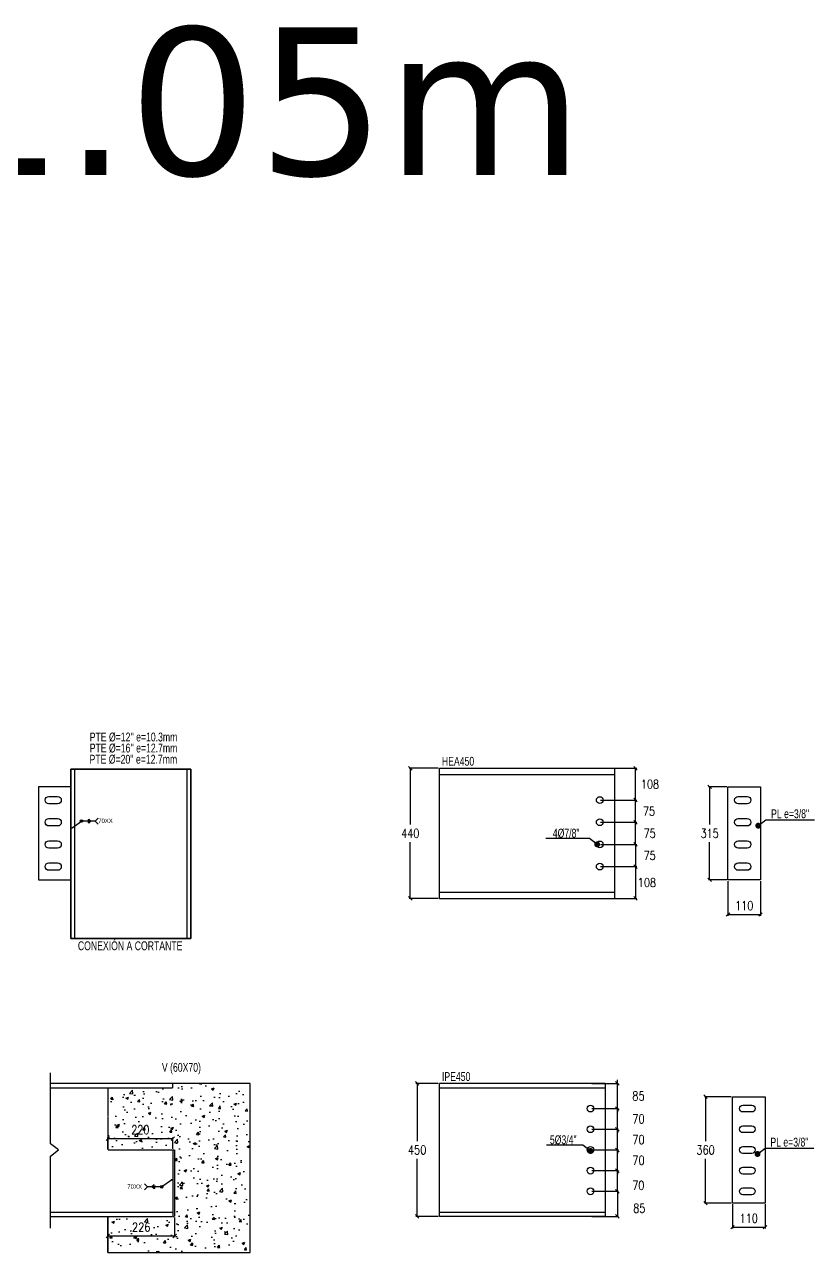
# Model space of a CAD drawing. Header units: millimetres. Extents: x -999 to 93225, y -17477 to 29086.
# Drawn here: x 10704 to 13376, y -8623 to -4469 of the extents above; entities that cross this region are included whole.
import ezdxf
from ezdxf.enums import TextEntityAlignment as Align

# ---------------------------------------------------------------- set-up
doc = ezdxf.new("R2010")
doc.units = ezdxf.units.MM
doc.header["$LTSCALE"] = 0.4
doc.linetypes.add('DXK_LINE_DOT1', pattern=[1.8814, 0.9407, -0.9407])
doc.layers.get('0').update_dxf_attribs({"color": 255})
for name, color, linetype in [('COTAS', 8, 'Continuous'), ('P-PLATINA', 6, 'Continuous'), ('perforaciones', 1, 'Continuous'), ('TEXTO GENRAL', 3, 'Continuous'), ('TITULO', 3, 'Continuous')]:
    doc.layers.add(name, color=color, linetype=linetype)
doc.layers.add('E_COLUMNAS-3', color=1, linetype='Continuous', lineweight=35)
doc.styles.add('CNI_COTAS', font='romans.shx', dxfattribs={"width": 0.8})
doc.styles.add('ROMANS', font='DINGRAFO.SHX')
doc.styles.add('TEXTO GENERAL', font='verdana.ttf', dxfattribs={"height": 0.9})
doc.styles.add('VERDANA', font='arial.ttf')
doc.dimstyles.new('1.1', dxfattribs={"dimscale": 0, "dimtxt": 15, "dimasz": 20, "dimexe": 2, "dimexo": 2, "dimgap": 7, "dimtad": 1, "dimdec": 0, "dimzin": 4, "dimdsep": 46, "dimtxsty": 'CNI_COTAS', "dimblk": 'DOTSMALL', "dimcen": 0, "dimclrd": 256, "dimclrt": 3, "dimadec": 0, "dimazin": 0, "dimtfac": 1, "dimtdec": 0, "dimtmove": 2, "dimatfit": 0, "dimldrblk": 'DOT', "dimfxl": 0.05, "dimtolj": 1, "dimtzin": 0, "dimarcsym": 1})
doc.dimstyles.new('1.4', dxfattribs={"dimscale": 0, "dimtxt": 30, "dimasz": 12, "dimexe": 4, "dimexo": 4, "dimgap": 15, "dimtad": 1, "dimdec": 0, "dimzin": 4, "dimdsep": 46, "dimtxsty": 'CNI_COTAS', "dimblk": 'OBLIQUE', "dimcen": -0.09, "dimclrd": 256, "dimclrt": 3, "dimadec": 0, "dimazin": 0, "dimtfac": 1, "dimtdec": 0, "dimtmove": 2, "dimatfit": 0, "dimldrblk": 'DOT', "dimfxl": 0.05, "dimtolj": 1, "dimtzin": 0, "dimarcsym": 0})

# ---------------------------------------------------------------- blocks, each defined once
blk = doc.blocks.new('_Oblique')
at = {"color": 0, "linetype": 'ByBlock', "lineweight": -2}
blk.add_line((-0.5, -0.5), (0.5, 0.5), dxfattribs=at)
blk = doc.blocks.new('*D641')
at = {"layer": 'COTAS', "color": 0, "lineweight": -2, "transparency": 16777216}
for p, q in [((10985.4, -8272.6), (10985.4, -8234.2)), ((11205.4, -8272.6), (11205.4, -8234.2))]:
    blk.add_line(p, q, dxfattribs=at)
at = {"layer": 'COTAS', "lineweight": -2, "transparency": 16777216}
blk.add_line((10985.4, -8238.2), (11205.4, -8238.2), dxfattribs=at)
at = {"layer": 'Defpoints', "color": 0, "transparency": 16777216}
for p in [(11205.4, -8238.2), (10985.4, -8276.6), (11205.4, -8276.6)]:
    blk.add_point(p, dxfattribs=at)
at = {"layer": 'COTAS', "lineweight": -2, "transparency": 16777216, "xscale": 12, "yscale": 12, "zscale": 12, "rotation": 180}
blk.add_blockref('_Oblique', (10985.4, -8238.2), dxfattribs=at)
at = {"layer": 'COTAS', "lineweight": -2, "transparency": 16777216, "xscale": 12, "yscale": 12, "zscale": 12}
blk.add_blockref('_Oblique', (11205.4, -8238.2), dxfattribs=at)
at = {"layer": 'COTAS', "color": 3, "transparency": 16777216, "insert": (11095.4, -8208.2), "char_height": 30, "attachment_point": 5, "style": 'CNI_COTAS'}
blk.add_mtext('\\A1;220', dxfattribs=at)
blk = doc.blocks.new('_Dot')
at = {"color": 0, "linetype": 'ByBlock', "lineweight": -2}
blk.add_line((-0.5, 0), (-1, 0), dxfattribs=at)
at = {"color": 0, "linetype": 'ByBlock', "const_width": 0.5}
blk.add_lwpolyline([(-0.25, 0, 1), (0.25, 0, 1)], format="xyb", close=True, dxfattribs=at)
blk = doc.blocks.new('*D642')
at = {"layer": 'COTAS', "color": 0, "lineweight": -2, "transparency": 16777216}
for p, q in [((10985.4, -8505.6), (10985.4, -8571.7)), ((11211.4, -8505.6), (11211.4, -8571.7))]:
    blk.add_line(p, q, dxfattribs=at)
at = {"layer": 'COTAS', "lineweight": -2, "transparency": 16777216}
blk.add_line((10985.4, -8567.7), (11211.4, -8567.7), dxfattribs=at)
at = {"layer": 'Defpoints', "color": 0, "transparency": 16777216}
for p in [(10985.4, -8501.6), (11211.4, -8501.6), (11211.4, -8567.7)]:
    blk.add_point(p, dxfattribs=at)
at = {"layer": 'COTAS', "lineweight": -2, "transparency": 16777216, "xscale": 12, "yscale": 12, "zscale": 12, "rotation": 180}
blk.add_blockref('_Oblique', (10985.4, -8567.7), dxfattribs=at)
at = {"layer": 'COTAS', "lineweight": -2, "transparency": 16777216, "xscale": 12, "yscale": 12, "zscale": 12}
blk.add_blockref('_Oblique', (11211.4, -8567.7), dxfattribs=at)
at = {"layer": 'COTAS', "color": 3, "transparency": 16777216, "insert": (11098.4, -8537.7), "char_height": 30, "attachment_point": 5, "style": 'CNI_COTAS'}
blk.add_mtext('\\A1;226', dxfattribs=at)
blk = doc.blocks.new('*D710')
at = {"layer": 'COTAS', "color": 0, "lineweight": -2, "transparency": 16777216}
for p, q in [((12103.7, -6985.4), (12004.8, -6985.4)), ((12103.7, -7425.4), (12004.8, -7425.4))]:
    blk.add_line(p, q, dxfattribs=at)
at = {"layer": 'COTAS', "lineweight": -2, "transparency": 16777216}
for p, q in [((12008.8, -6985.4), (12008.8, -7175.4)), ((12008.8, -7425.4), (12008.8, -7235.4))]:
    blk.add_line(p, q, dxfattribs=at)
at = {"layer": 'Defpoints', "color": 0, "transparency": 16777216}
for p in [(12008.8, -6985.4), (12107.7, -6985.4), (12107.7, -7425.4)]:
    blk.add_point(p, dxfattribs=at)
at = {"layer": 'COTAS', "lineweight": -2, "transparency": 16777216, "xscale": 12, "yscale": 12, "zscale": 12}
for p, rotation in [((12008.8, -6985.4), 90), ((12008.8, -7425.4), 270)]:
    blk.add_blockref('_Oblique', p, dxfattribs=dict(at, rotation=rotation))
at = {"layer": 'COTAS', "color": 3, "transparency": 16777216, "insert": (12008.8, -7205.4), "char_height": 30, "attachment_point": 5, "rotation": 0.01, "style": 'CNI_COTAS'}
blk.add_mtext('\\A1;440', dxfattribs=at)
blk = doc.blocks.new('_DotSmall')
at = {"color": 0, "linetype": 'ByBlock', "const_width": 0.5}
blk.add_lwpolyline([(-0.0625, 0, 1), (0.0625, 0, 1)], format="xyb", close=True, dxfattribs=at)
blk = doc.blocks.new('*D711')
at = {"layer": 'COTAS', "color": 0, "lineweight": -2, "transparency": 16777216}
for p, q in [((13083.9, -7366.9), (13083.9, -7484.1)), ((13193.9, -7366.9), (13193.9, -7484.1))]:
    blk.add_line(p, q, dxfattribs=at)
at = {"layer": 'COTAS', "lineweight": -2, "transparency": 16777216}
blk.add_line((13083.9, -7480.1), (13193.9, -7480.1), dxfattribs=at)
at = {"layer": 'Defpoints', "color": 0, "transparency": 16777216}
for p in [(13083.9, -7362.9), (13193.9, -7362.9), (13193.9, -7480.1)]:
    blk.add_point(p, dxfattribs=at)
at = {"layer": 'COTAS', "lineweight": -2, "transparency": 16777216, "xscale": 12, "yscale": 12, "zscale": 12, "rotation": 180}
blk.add_blockref('_Oblique', (13083.9, -7480.1), dxfattribs=at)
at = {"layer": 'COTAS', "lineweight": -2, "transparency": 16777216, "xscale": 12, "yscale": 12, "zscale": 12}
blk.add_blockref('_Oblique', (13193.9, -7480.1), dxfattribs=at)
at = {"layer": 'COTAS', "color": 3, "transparency": 16777216, "insert": (13138.9, -7450.1), "char_height": 30, "attachment_point": 5, "style": 'CNI_COTAS'}
blk.add_mtext('\\A1;110', dxfattribs=at)
blk = doc.blocks.new('*D712')
at = {"layer": 'COTAS', "color": 0, "lineweight": -2, "transparency": 16777216}
for p, q in [((13079.9, -7047.9), (13017.9, -7047.9)), ((13079.9, -7362.9), (13017.9, -7362.9))]:
    blk.add_line(p, q, dxfattribs=at)
at = {"layer": 'COTAS', "lineweight": -2, "transparency": 16777216}
for p, q in [((13021.9, -7047.9), (13021.9, -7175.4)), ((13021.9, -7362.9), (13021.9, -7235.4))]:
    blk.add_line(p, q, dxfattribs=at)
at = {"layer": 'Defpoints', "color": 0, "transparency": 16777216}
for p in [(13021.9, -7047.9), (13083.9, -7047.9), (13083.9, -7362.9)]:
    blk.add_point(p, dxfattribs=at)
at = {"layer": 'COTAS', "lineweight": -2, "transparency": 16777216, "xscale": 12, "yscale": 12, "zscale": 12}
for p, rotation in [((13021.9, -7047.9), 90), ((13021.9, -7362.9), 270)]:
    blk.add_blockref('_Oblique', p, dxfattribs=dict(at, rotation=rotation))
at = {"layer": 'COTAS', "color": 3, "transparency": 16777216, "insert": (13021.9, -7205.4), "char_height": 30, "attachment_point": 5, "rotation": 0.01, "style": 'CNI_COTAS'}
blk.add_mtext('\\A1;315', dxfattribs=at)
blk = doc.blocks.new('*D713')
at = {"layer": 'COTAS', "color": 0, "lineweight": -2, "transparency": 16777216}
for p, q in [((12103.7, -8051.6), (12028.1, -8051.6)), ((12103.7, -8501.6), (12028.1, -8501.6))]:
    blk.add_line(p, q, dxfattribs=at)
at = {"layer": 'COTAS', "lineweight": -2, "transparency": 16777216}
for p, q in [((12032.1, -8051.6), (12032.1, -8246.6)), ((12032.1, -8501.6), (12032.1, -8306.6))]:
    blk.add_line(p, q, dxfattribs=at)
at = {"layer": 'Defpoints', "color": 0, "transparency": 16777216}
for p in [(12032.1, -8051.6), (12107.7, -8051.6), (12107.7, -8501.6)]:
    blk.add_point(p, dxfattribs=at)
at = {"layer": 'COTAS', "lineweight": -2, "transparency": 16777216, "xscale": 12, "yscale": 12, "zscale": 12}
for p, rotation in [((12032.1, -8051.6), 90), ((12032.1, -8501.6), 270)]:
    blk.add_blockref('_Oblique', p, dxfattribs=dict(at, rotation=rotation))
at = {"layer": 'COTAS', "color": 3, "transparency": 16777216, "insert": (12032.1, -8276.6), "char_height": 30, "attachment_point": 5, "rotation": 0.01, "style": 'CNI_COTAS'}
blk.add_mtext('\\A1;450', dxfattribs=at)
blk = doc.blocks.new('*D714')
at = {"layer": 'COTAS', "color": 0, "lineweight": -2, "transparency": 16777216}
for p, q in [((13095.2, -8096.6), (13004, -8096.6)), ((13095.2, -8456.6), (13004, -8456.6))]:
    blk.add_line(p, q, dxfattribs=at)
at = {"layer": 'COTAS', "lineweight": -2, "transparency": 16777216}
for p, q in [((13008, -8096.6), (13008, -8246.6)), ((13008, -8456.6), (13008, -8306.6))]:
    blk.add_line(p, q, dxfattribs=at)
at = {"layer": 'Defpoints', "color": 0, "transparency": 16777216}
for p in [(13099.2, -8096.6), (13008, -8456.6), (13099.2, -8456.6)]:
    blk.add_point(p, dxfattribs=at)
at = {"layer": 'COTAS', "lineweight": -2, "transparency": 16777216, "xscale": 12, "yscale": 12, "zscale": 12}
for p, rotation in [((13008, -8096.6), 90), ((13008, -8456.6), 270)]:
    blk.add_blockref('_Oblique', p, dxfattribs=dict(at, rotation=rotation))
at = {"layer": 'COTAS', "color": 3, "transparency": 16777216, "insert": (13008, -8276.6), "char_height": 30, "attachment_point": 5, "rotation": 0.01, "style": 'CNI_COTAS'}
blk.add_mtext('\\A1;360', dxfattribs=at)
blk = doc.blocks.new('*D715')
at = {"layer": 'COTAS', "color": 0, "lineweight": -2, "transparency": 16777216}
for p, q in [((13099.2, -8460.6), (13099.2, -8541.9)), ((13209.2, -8460.6), (13209.2, -8541.9))]:
    blk.add_line(p, q, dxfattribs=at)
at = {"layer": 'COTAS', "lineweight": -2, "transparency": 16777216}
blk.add_line((13099.2, -8537.9), (13209.2, -8537.9), dxfattribs=at)
at = {"layer": 'Defpoints', "color": 0, "transparency": 16777216}
for p in [(13099.2, -8456.6), (13209.2, -8456.6), (13209.2, -8537.9)]:
    blk.add_point(p, dxfattribs=at)
at = {"layer": 'COTAS', "lineweight": -2, "transparency": 16777216, "xscale": 12, "yscale": 12, "zscale": 12, "rotation": 180}
blk.add_blockref('_Oblique', (13099.2, -8537.9), dxfattribs=at)
at = {"layer": 'COTAS', "lineweight": -2, "transparency": 16777216, "xscale": 12, "yscale": 12, "zscale": 12}
blk.add_blockref('_Oblique', (13209.2, -8537.9), dxfattribs=at)
at = {"layer": 'COTAS', "color": 3, "transparency": 16777216, "insert": (13154.2, -8507.9), "char_height": 30, "attachment_point": 5, "style": 'CNI_COTAS'}
blk.add_mtext('\\A1;110', dxfattribs=at)
blk = doc.blocks.new('SOLDADURA FILETE ALREDEDOR 1')
h = blk.add_hatch(color=256)
h.dxf.hatch_style = 1
h.paths.add_polyline_path([(4945.5, 3619.4), (4949.1, 3614.2), (4942.8, 3613.6)])
for p in [(4947.3, 3616.8), (5060.9, 3649.2)]:
    blk.add_line(p, (4993.7, 3649.2))
for points in [[(4942.8, 3613.6), (4945.5, 3619.4), (4949.1, 3614.2)], [(5030, 3649.2), (5030, 3659.2), (5040, 3649.2), (5030, 3639.2)]]:
    blk.add_lwpolyline(points, close=True)
blk.add_lwpolyline([(5075.7, 3634.4), (5060.9, 3649.2), (5075.7, 3664)])
blk.add_circle((4993.7, 3649.2), 5.81)
at = {"layer": 'TITULO', "style": 'ROMANS'}
for s, height, p in [('10', 7.5, (5017.8, 3650.9)), ('10', 7.5, (5017.8, 3640.2)), ('70XX', 21, (5076, 3640))]:
    blk.add_text(s, height=height, dxfattribs=at).set_placement(p)
blk = doc.blocks.new('*D770')
at = {"layer": 'COTAS', "color": 0, "lineweight": -2, "transparency": 16777216}
for p, q in [((12622.7, -8206.6), (12713.6, -8206.6)), ((12622.7, -8276.6), (12713.6, -8276.6))]:
    blk.add_line(p, q, dxfattribs=at)
at = {"layer": 'COTAS', "lineweight": -2, "transparency": 16777216}
for p, q in [((12709.6, -8206.6), (12709.6, -8194.6)), ((12709.6, -8276.6), (12709.6, -8206.6)), ((12709.6, -8276.6), (12709.6, -8288.6))]:
    blk.add_line(p, q, dxfattribs=at)
at = {"layer": 'Defpoints', "color": 0, "transparency": 16777216}
for p in [(12618.7, -8206.6), (12709.6, -8206.6), (12618.7, -8276.6)]:
    blk.add_point(p, dxfattribs=at)
at = {"layer": 'COTAS', "lineweight": -2, "transparency": 16777216, "xscale": 12, "yscale": 12, "zscale": 12}
for p, rotation in [((12709.6, -8206.6), 270), ((12709.6, -8276.6), 90)]:
    blk.add_blockref('_Oblique', p, dxfattribs=dict(at, rotation=rotation))
at = {"layer": 'COTAS', "color": 3, "transparency": 16777216, "insert": (12781.1, -8241.6), "char_height": 30, "attachment_point": 5, "rotation": 0.01, "style": 'CNI_COTAS'}
blk.add_mtext('\\A1;70', dxfattribs=at)
blk = doc.blocks.new('*D765')
at = {"layer": 'COTAS', "lineweight": -2, "transparency": 16777216}
for p, q in [((12709.6, -8276.6), (12709.6, -8264.6)), ((12709.6, -8346.6), (12709.6, -8276.6)), ((12709.6, -8346.6), (12709.6, -8358.6))]:
    blk.add_line(p, q, dxfattribs=at)
at = {"layer": 'COTAS', "color": 0, "lineweight": -2, "transparency": 16777216}
for p, q in [((12622.7, -8276.6), (12713.6, -8276.6)), ((12622.7, -8346.6), (12713.6, -8346.6))]:
    blk.add_line(p, q, dxfattribs=at)
at = {"layer": 'Defpoints', "color": 0, "transparency": 16777216}
for p in [(12618.7, -8276.6), (12709.6, -8276.6), (12618.7, -8346.6)]:
    blk.add_point(p, dxfattribs=at)
at = {"layer": 'COTAS', "lineweight": -2, "transparency": 16777216, "xscale": 12, "yscale": 12, "zscale": 12}
for p, rotation in [((12709.6, -8276.6), 270), ((12709.6, -8346.6), 90)]:
    blk.add_blockref('_Oblique', p, dxfattribs=dict(at, rotation=rotation))
at = {"layer": 'COTAS', "color": 3, "transparency": 16777216, "insert": (12781.1, -8311.6), "char_height": 30, "attachment_point": 5, "rotation": 0.01, "style": 'CNI_COTAS'}
blk.add_mtext('\\A1;70', dxfattribs=at)
blk = doc.blocks.new('*D766')
at = {"layer": 'COTAS', "color": 0, "lineweight": -2, "transparency": 16777216}
for p, q in [((12622.7, -8346.6), (12713.6, -8346.6)), ((12622.7, -8416.6), (12713.6, -8416.6))]:
    blk.add_line(p, q, dxfattribs=at)
at = {"layer": 'COTAS', "lineweight": -2, "transparency": 16777216}
blk.add_line((12709.6, -8416.6), (12709.6, -8346.6), dxfattribs=at)
at = {"layer": 'Defpoints', "color": 0, "transparency": 16777216}
for p in [(12618.7, -8346.6), (12709.6, -8346.6), (12618.7, -8416.6)]:
    blk.add_point(p, dxfattribs=at)
at = {"layer": 'COTAS', "lineweight": -2, "transparency": 16777216, "xscale": 12, "yscale": 12, "zscale": 12}
for p, rotation in [((12709.6, -8346.6), 90), ((12709.6, -8416.6), 270)]:
    blk.add_blockref('_Oblique', p, dxfattribs=dict(at, rotation=rotation))
at = {"layer": 'COTAS', "color": 3, "transparency": 16777216, "insert": (12780.4, -8396.6), "char_height": 30, "attachment_point": 5, "rotation": 0.01, "style": 'CNI_COTAS'}
blk.add_mtext('\\A1;70', dxfattribs=at)
blk = doc.blocks.new('*D767')
at = {"layer": 'COTAS', "color": 0, "lineweight": -2, "transparency": 16777216}
for p, q in [((12622.7, -8416.6), (12713.6, -8416.6)), ((12622.7, -8501.6), (12713.6, -8501.6))]:
    blk.add_line(p, q, dxfattribs=at)
at = {"layer": 'COTAS', "lineweight": -2, "transparency": 16777216}
blk.add_line((12709.6, -8416.6), (12709.6, -8501.6), dxfattribs=at)
at = {"layer": 'Defpoints', "color": 0, "transparency": 16777216}
for p in [(12618.7, -8416.6), (12618.7, -8501.6), (12709.6, -8501.6)]:
    blk.add_point(p, dxfattribs=at)
at = {"layer": 'COTAS', "lineweight": -2, "transparency": 16777216, "xscale": 12, "yscale": 12, "zscale": 12}
for p, rotation in [((12709.6, -8416.6), 90), ((12709.6, -8501.6), 270)]:
    blk.add_blockref('_Oblique', p, dxfattribs=dict(at, rotation=rotation))
at = {"layer": 'COTAS', "color": 3, "transparency": 16777216, "insert": (12783.6, -8474.1), "char_height": 30, "attachment_point": 5, "rotation": 0.01, "style": 'CNI_COTAS'}
blk.add_mtext('\\A1;85', dxfattribs=at)
blk = doc.blocks.new('*D768')
at = {"layer": 'COTAS', "color": 0, "lineweight": -2, "transparency": 16777216}
for p, q in [((12622.7, -8136.6), (12713.6, -8136.6)), ((12622.7, -8206.6), (12713.6, -8206.6))]:
    blk.add_line(p, q, dxfattribs=at)
at = {"layer": 'COTAS', "lineweight": -2, "transparency": 16777216}
for p, q in [((12709.6, -8136.6), (12709.6, -8124.6)), ((12709.6, -8206.6), (12709.6, -8136.6)), ((12709.6, -8206.6), (12709.6, -8218.6))]:
    blk.add_line(p, q, dxfattribs=at)
at = {"layer": 'Defpoints', "color": 0, "transparency": 16777216}
for p in [(12618.7, -8136.6), (12709.6, -8136.6), (12618.7, -8206.6)]:
    blk.add_point(p, dxfattribs=at)
at = {"layer": 'COTAS', "lineweight": -2, "transparency": 16777216, "xscale": 12, "yscale": 12, "zscale": 12}
for p, rotation in [((12709.6, -8136.6), 270), ((12709.6, -8206.6), 90)]:
    blk.add_blockref('_Oblique', p, dxfattribs=dict(at, rotation=rotation))
at = {"layer": 'COTAS', "color": 3, "transparency": 16777216, "insert": (12781.1, -8171.6), "char_height": 30, "attachment_point": 5, "rotation": 0.01, "style": 'CNI_COTAS'}
blk.add_mtext('\\A1;70', dxfattribs=at)
blk = doc.blocks.new('*D769')
at = {"layer": 'COTAS', "color": 0, "lineweight": -2, "transparency": 16777216}
for p, q in [((12622.7, -8051.6), (12713.6, -8051.6)), ((12622.7, -8136.6), (12713.6, -8136.6))]:
    blk.add_line(p, q, dxfattribs=at)
at = {"layer": 'COTAS', "lineweight": -2, "transparency": 16777216}
for p, q in [((12709.6, -8051.6), (12709.6, -8039.6)), ((12709.6, -8136.6), (12709.6, -8051.6)), ((12709.6, -8136.6), (12709.6, -8148.6))]:
    blk.add_line(p, q, dxfattribs=at)
at = {"layer": 'Defpoints', "color": 0, "transparency": 16777216}
for p in [(12618.7, -8051.6), (12709.6, -8051.6), (12618.7, -8136.6)]:
    blk.add_point(p, dxfattribs=at)
at = {"layer": 'COTAS', "lineweight": -2, "transparency": 16777216, "xscale": 12, "yscale": 12, "zscale": 12}
for p, rotation in [((12709.6, -8051.6), 270), ((12709.6, -8136.6), 90)]:
    blk.add_blockref('_Oblique', p, dxfattribs=dict(at, rotation=rotation))
at = {"layer": 'COTAS', "color": 3, "transparency": 16777216, "insert": (12781.1, -8094.1), "char_height": 30, "attachment_point": 5, "rotation": 0.01, "style": 'CNI_COTAS'}
blk.add_mtext('\\A1;85', dxfattribs=at)
blk = doc.blocks.new('*D787')
at = {"layer": 'COTAS', "color": 0, "lineweight": -2, "transparency": 16777216}
for p, q in [((12652.9, -7167.9), (12775, -7167.9)), ((12652.9, -7242.9), (12775, -7242.9))]:
    blk.add_line(p, q, dxfattribs=at)
at = {"layer": 'COTAS', "lineweight": -2, "transparency": 16777216}
blk.add_line((12771, -7242.9), (12771, -7167.9), dxfattribs=at)
at = {"layer": 'Defpoints', "color": 0, "transparency": 16777216}
for p in [(12648.9, -7167.9), (12771, -7167.9), (12648.9, -7242.9)]:
    blk.add_point(p, dxfattribs=at)
at = {"layer": 'COTAS', "lineweight": -2, "transparency": 16777216, "xscale": 12, "yscale": 12, "zscale": 12}
for p, rotation in [((12771, -7167.9), 90), ((12771, -7242.9), 270)]:
    blk.add_blockref('_Oblique', p, dxfattribs=dict(at, rotation=rotation))
at = {"layer": 'COTAS', "color": 3, "transparency": 16777216, "insert": (12819, -7205.4), "char_height": 30, "attachment_point": 5, "rotation": 0.01, "style": 'CNI_COTAS'}
blk.add_mtext('\\A1;75', dxfattribs=at)
blk = doc.blocks.new('*D788')
at = {"layer": 'COTAS', "color": 0, "lineweight": -2, "transparency": 16777216}
for p, q in [((12652.9, -7092.9), (12775, -7092.9)), ((12652.9, -7167.9), (12775, -7167.9))]:
    blk.add_line(p, q, dxfattribs=at)
at = {"layer": 'COTAS', "lineweight": -2, "transparency": 16777216}
blk.add_line((12771, -7167.9), (12771, -7092.9), dxfattribs=at)
at = {"layer": 'Defpoints', "color": 0, "transparency": 16777216}
for p in [(12648.9, -7092.9), (12771, -7092.9), (12648.9, -7167.9)]:
    blk.add_point(p, dxfattribs=at)
at = {"layer": 'COTAS', "lineweight": -2, "transparency": 16777216, "xscale": 12, "yscale": 12, "zscale": 12}
for p, rotation in [((12771, -7092.9), 90), ((12771, -7167.9), 270)]:
    blk.add_blockref('_Oblique', p, dxfattribs=dict(at, rotation=rotation))
at = {"layer": 'COTAS', "color": 3, "transparency": 16777216, "insert": (12816.9, -7130.4), "char_height": 30, "attachment_point": 5, "rotation": 0.01, "style": 'CNI_COTAS'}
blk.add_mtext('\\A1;75', dxfattribs=at)
blk = doc.blocks.new('*D789')
at = {"layer": 'COTAS', "color": 0, "lineweight": -2, "transparency": 16777216}
for p, q in [((12652.9, -6985.4), (12775, -6985.4)), ((12652.9, -7092.9), (12775, -7092.9))]:
    blk.add_line(p, q, dxfattribs=at)
at = {"layer": 'COTAS', "lineweight": -2, "transparency": 16777216}
blk.add_line((12771, -7092.9), (12771, -6985.4), dxfattribs=at)
at = {"layer": 'Defpoints', "color": 0, "transparency": 16777216}
for p in [(12648.9, -6985.4), (12771, -6985.4), (12648.9, -7092.9)]:
    blk.add_point(p, dxfattribs=at)
at = {"layer": 'COTAS', "lineweight": -2, "transparency": 16777216, "xscale": 12, "yscale": 12, "zscale": 12}
for p, rotation in [((12771, -6985.4), 90), ((12771, -7092.9), 270)]:
    blk.add_blockref('_Oblique', p, dxfattribs=dict(at, rotation=rotation))
at = {"layer": 'COTAS', "color": 3, "transparency": 16777216, "insert": (12820, -7039.2), "char_height": 30, "attachment_point": 5, "rotation": 0.01, "style": 'CNI_COTAS'}
blk.add_mtext('\\A1;108', dxfattribs=at)
blk = doc.blocks.new('*D790')
at = {"layer": 'COTAS', "color": 0, "lineweight": -2, "transparency": 16777216}
for p, q in [((12652.9, -7242.9), (12775, -7242.9)), ((12652.9, -7317.9), (12775, -7317.9))]:
    blk.add_line(p, q, dxfattribs=at)
at = {"layer": 'COTAS', "lineweight": -2, "transparency": 16777216}
blk.add_line((12771, -7242.9), (12771, -7317.9), dxfattribs=at)
at = {"layer": 'Defpoints', "color": 0, "transparency": 16777216}
for p in [(12648.9, -7242.9), (12648.9, -7317.9), (12771, -7317.9)]:
    blk.add_point(p, dxfattribs=at)
at = {"layer": 'COTAS', "lineweight": -2, "transparency": 16777216, "xscale": 12, "yscale": 12, "zscale": 12}
for p, rotation in [((12771, -7242.9), 90), ((12771, -7317.9), 270)]:
    blk.add_blockref('_Oblique', p, dxfattribs=dict(at, rotation=rotation))
at = {"layer": 'COTAS', "color": 3, "transparency": 16777216, "insert": (12819, -7280.4), "char_height": 30, "attachment_point": 5, "rotation": 0.01, "style": 'CNI_COTAS'}
blk.add_mtext('\\A1;75', dxfattribs=at)
blk = doc.blocks.new('*D786')
at = {"layer": 'COTAS', "color": 0, "lineweight": -2, "transparency": 16777216}
for p, q in [((12652.9, -7317.9), (12775, -7317.9)), ((12652.9, -7425.4), (12775, -7425.4))]:
    blk.add_line(p, q, dxfattribs=at)
at = {"layer": 'COTAS', "lineweight": -2, "transparency": 16777216}
blk.add_line((12771, -7317.9), (12771, -7425.4), dxfattribs=at)
at = {"layer": 'Defpoints', "color": 0, "transparency": 16777216}
for p in [(12648.9, -7317.9), (12648.9, -7425.4), (12771, -7425.4)]:
    blk.add_point(p, dxfattribs=at)
at = {"layer": 'COTAS', "lineweight": -2, "transparency": 16777216, "xscale": 12, "yscale": 12, "zscale": 12}
for p, rotation in [((12771, -7317.9), 90), ((12771, -7425.4), 270)]:
    blk.add_blockref('_Oblique', p, dxfattribs=dict(at, rotation=rotation))
at = {"layer": 'COTAS', "color": 3, "transparency": 16777216, "insert": (12809.5, -7371.7), "char_height": 30, "attachment_point": 5, "rotation": 0.01, "style": 'CNI_COTAS'}
blk.add_mtext('\\A1;108', dxfattribs=at)
blk = doc.blocks.new('TUBO OP1')
at = {"layer": 'COTAS', "ltscale": 0.0004}
for p, q in [((22629.8, -3642.8), (22629.8, -3070)), ((23009.8, -3642.8), (23009.8, -3070))]:
    blk.add_line(p, q, dxfattribs=at)
at = {"layer": 'E_COLUMNAS-3', "extrusion": (0, 1, -2.22045e-16)}
for p, q in [((22616.8, -3642.8), (22616.8, -3070)), ((23022.8, -3070), (23022.8, -3642.8))]:
    blk.add_line(p, q, dxfattribs=at)
at = {"layer": 'E_COLUMNAS-3'}
for p, q in [((23022.8, -3070), (22616.8, -3070)), ((23022.8, -3642.8), (22616.8, -3642.8))]:
    blk.add_line(p, q, dxfattribs=at)
blk = doc.blocks.new('SOLDADURA FILETE ALREDEDOR 1 DE 8')
h = blk.add_hatch(color=256)
h.dxf.hatch_style = 1
h.paths.add_polyline_path([(8202.3, -7175.2), (8199.7, -7171.4), (8204.2, -7171)])
for p, q in [((8201, -7173.3), (8168, -7196.3)), ((8168, -7196.3), (8120.2, -7196.3)), ((8141.8, -7189.2), (8134.7, -7196.3)), ((8141.8, -7203.4), (8134.7, -7196.3)), ((8141.8, -7196.3), (8141.8, -7189.2)), ((8141.8, -7196.3), (8141.8, -7203.4))]:
    blk.add_line(p, q)
blk.add_lwpolyline([(8109.7, -7206.8), (8120.2, -7196.3), (8109.7, -7185.8)])
blk.add_lwpolyline([(8204.2, -7171), (8202.3, -7175.2), (8199.7, -7171.4)], close=True)
blk.add_circle((8168, -7196.3), 4.13)
at = {"layer": 'TITULO', "style": 'ROMANS'}
for s, height, p in [('70XX', 14.92, (8051.2, -7202.9)), ('8', 5.33, (8142.6, -7195.1)), ('8', 5.33, (8142.6, -7203.4))]:
    blk.add_text(s, height=height, dxfattribs=at).set_placement(p)

msp = doc.modelspace()

# ---------------------------------------------------------------- hatches: boundary and pattern name
at = {"layer": 'COTAS'}
h = msp.add_hatch(dxfattribs=at)
h.set_pattern_fill('AR-CONC', color=256, scale=0.5)
h.paths.add_polyline_path([(11466.9, -8051.6), (11205.4, -8051.6), (11205.4, -8066.2), (10985.4, -8066.2), (10985.4, -8276.6), (11205.4, -8276.6), (11211.4, -8276.6), (11211.4, -8501.6), (11205.4, -8501.6), (10985.4, -8501.6), (10985.4, -8623.4), (11466.9, -8623.4)])
h.paths.add_polyline_path([(11060.1, -8560.2), (11136.8, -8560.2), (11136.8, -8515.2), (11060.1, -8515.2)], flags=24)
h.paths.add_polyline_path([(11057.1, -8230.7), (11133.8, -8230.7), (11133.8, -8185.7), (11057.1, -8185.7)], flags=24)

# ---------------------------------------------------------------- linework, layer by layer
at = {"color": 2, "linetype": 'Continuous'}
for p, q in [((12107.7, -7425.4), (12107.7, -6985.4)), ((12107.7, -6985.4), (12699.9, -6985.4)), ((12107.7, -7006.4), (12699.9, -7006.4)), ((12699.9, -6985.4), (12699.9, -7425.4)), ((12107.7, -7404.4), (12699.9, -7404.4)), ((12107.7, -7425.4), (12699.9, -7425.4))]:
    msp.add_line(p, q, dxfattribs=at)
at = {"color": 2}
for p, q in [((12668.7, -8051.6), (12107.7, -8051.6)), ((12107.7, -8501.6), (12107.7, -8051.6)), ((12107.7, -8066.2), (12668.7, -8066.2)), ((10791.6, -8487), (10985.4, -8487)), ((10791.6, -8501.6), (10985.4, -8501.6)), ((12107.7, -8487), (12668.7, -8487))]:
    msp.add_line(p, q, dxfattribs=at)
at = {"color": 2, "linetype": 'DXK_LINE_DOT1'}
for p, q in [((10985.4, -8487), (11205.4, -8487)), ((10985.4, -8501.6), (11205.4, -8501.6))]:
    msp.add_line(p, q, dxfattribs=at)
at = {"color": 2}
for points in [[(10985.4, -8051.6), (10791.6, -8051.6)], [(12668.7, -8051.6), (12668.7, -8487), (12668.7, -8501.6), (12107.7, -8501.6)], [(10791.6, -8066.2), (10985.4, -8066.2)]]:
    msp.add_lwpolyline(points, dxfattribs=at)
at = {"color": 2, "linetype": 'DXK_LINE_DOT1'}
for points in [[(10985.4, -8066.2), (11205.4, -8066.2), (11205.4, -8051.6), (10985.4, -8051.6)], [(10985.4, -8066.2), (10985.4, -8276.6), (11205.4, -8276.6)]]:
    msp.add_lwpolyline(points, dxfattribs=at)
at = {"layer": 'COTAS'}
msp.add_lwpolyline([(10791.6, -8541.3), (10791.6, -8297.4), (10818, -8276.6), (10791.6, -8255.8), (10791.6, -8015.4)], dxfattribs=at)
at = {"layer": 'COTAS', "color": 1}
msp.add_lwpolyline([(10985.4, -8623.4), (10985.4, -8501.6), (10985.4, -8623.4), (11466.9, -8623.4), (11466.9, -8051.6), (11205.4, -8051.6), (11205.4, -8051.6)], dxfattribs=at)
at = {"layer": 'P-PLATINA', "linetype": 'DXK_LINE_DOT1'}
for p, q in [((11205.4, -8276.6), (11205.4, -8501.6)), ((11205.4, -8276.6), (11211.4, -8276.6)), ((11211.4, -8276.6), (11211.4, -8501.6)), ((11205.4, -8501.6), (11211.4, -8501.6))]:
    msp.add_line(p, q, dxfattribs=at)
at = {"layer": 'P-PLATINA', "linetype": 'Continuous'}
for points in [[(10860.5, -7047.9), (10850.5, -7047.9), (10750.5, -7047.9), (10750.5, -7362.9), (10850.5, -7362.9), (10860.5, -7362.9)], [(10788.7, -7105.4), (10785.5, -7105.4), (10780.8, -7104.5), (10776.7, -7101.8), (10774, -7097.7), (10773, -7092.9), (10774, -7088.1), (10776.7, -7084.1), (10780.8, -7081.4), (10785.5, -7080.4), (10788.7, -7080.4)], [(10785.5, -7080.4), (10815.5, -7080.4), (10820.3, -7081.4), (10824.4, -7084.1), (10827.1, -7088.1), (10828, -7092.9), (10827.1, -7097.7), (10824.4, -7101.8), (10820.3, -7104.5), (10815.5, -7105.4), (10785.5, -7105.4)], [(13148.9, -7105.4), (13118.9, -7105.4), (13114.1, -7104.5), (13110.1, -7101.8), (13107.4, -7097.7), (13106.4, -7092.9), (13107.4, -7088.1), (13110.1, -7084.1), (13114.1, -7081.4), (13118.9, -7080.4), (13148.9, -7080.4)], [(13145.7, -7080.4), (13148.9, -7080.4), (13153.7, -7081.4), (13157.7, -7084.1), (13160.5, -7088.1), (13161.4, -7092.9), (13160.5, -7097.7), (13157.7, -7101.8), (13153.7, -7104.5), (13148.9, -7105.4), (13145.7, -7105.4)], [(10788.7, -7180.4), (10785.5, -7180.4), (10780.8, -7179.5), (10776.7, -7176.8), (10774, -7172.7), (10773, -7167.9), (10774, -7163.1), (10776.7, -7159.1), (10780.8, -7156.4), (10785.5, -7155.4), (10788.7, -7155.4)], [(10785.5, -7155.4), (10815.5, -7155.4), (10820.3, -7156.4), (10824.4, -7159.1), (10827.1, -7163.1), (10828, -7167.9), (10827.1, -7172.7), (10824.4, -7176.8), (10820.3, -7179.5), (10815.5, -7180.4), (10785.5, -7180.4)], [(13148.9, -7180.4), (13118.9, -7180.4), (13114.1, -7179.5), (13110.1, -7176.8), (13107.4, -7172.7), (13106.4, -7167.9), (13107.4, -7163.1), (13110.1, -7159.1), (13114.1, -7156.4), (13118.9, -7155.4), (13148.9, -7155.4)], [(13145.7, -7155.4), (13148.9, -7155.4), (13153.7, -7156.4), (13157.7, -7159.1), (13160.5, -7163.1), (13161.4, -7167.9), (13160.5, -7172.7), (13157.7, -7176.8), (13153.7, -7179.5), (13148.9, -7180.4), (13145.7, -7180.4)], [(10788.7, -7255.4), (10785.5, -7255.4), (10780.8, -7254.5), (10776.7, -7251.8), (10774, -7247.7), (10773, -7242.9), (10774, -7238.1), (10776.7, -7234.1), (10780.8, -7231.4), (10785.5, -7230.4), (10788.7, -7230.4)], [(10785.5, -7230.4), (10815.5, -7230.4), (10820.3, -7231.4), (10824.4, -7234.1), (10827.1, -7238.1), (10828, -7242.9), (10827.1, -7247.7), (10824.4, -7251.8), (10820.3, -7254.5), (10815.5, -7255.4), (10785.5, -7255.4)], [(13122.1, -7255.4), (13118.9, -7255.4), (13114.1, -7254.5), (13110.1, -7251.8), (13107.4, -7247.7), (13106.4, -7242.9), (13107.4, -7238.1), (13110.1, -7234.1), (13114.1, -7231.4), (13118.9, -7230.4), (13148.9, -7230.4)], [(13145.7, -7230.4), (13148.9, -7230.4), (13153.7, -7231.4), (13157.7, -7234.1), (13160.5, -7238.1), (13161.4, -7242.9), (13160.5, -7247.7), (13157.7, -7251.8), (13153.7, -7254.5), (13148.9, -7255.4), (13118.9, -7255.4)], [(10815.5, -7330.4), (10785.5, -7330.4), (10780.8, -7329.5), (10776.7, -7326.8), (10774, -7322.7), (10773, -7317.9), (10774, -7313.1), (10776.7, -7309.1), (10780.8, -7306.4), (10785.5, -7305.4), (10815.5, -7305.4)], [(10812.4, -7305.4), (10815.5, -7305.4), (10820.3, -7306.4), (10824.4, -7309.1), (10827.1, -7313.1), (10828, -7317.9), (10827.1, -7322.7), (10824.4, -7326.8), (10820.3, -7329.5), (10815.5, -7330.4), (10812.4, -7330.4)], [(13133.9, -7330.4), (13118.9, -7330.4), (13114.1, -7329.5), (13110.1, -7326.8), (13107.4, -7322.7), (13106.4, -7317.9), (13107.4, -7313.1), (13110.1, -7309.1), (13114.1, -7306.4), (13118.9, -7305.4), (13133.9, -7305.4)], [(13133.9, -7305.4), (13148.9, -7305.4), (13153.7, -7306.4), (13157.7, -7309.1), (13160.5, -7313.1), (13161.4, -7317.9), (13160.5, -7322.7), (13157.7, -7326.8), (13153.7, -7329.5), (13148.9, -7330.4), (13133.9, -7330.4)], [(13138.5, -8148.1), (13134.2, -8148.1), (13129.8, -8147.2), (13126, -8144.7), (13123.5, -8141), (13122.7, -8136.6), (13123.5, -8132.2), (13126, -8128.5), (13129.8, -8126), (13134.2, -8125.1), (13138.5, -8125.1)], [(13134.2, -8125.1), (13164.2, -8125.1), (13168.6, -8126), (13172.3, -8128.5), (13174.8, -8132.2), (13175.7, -8136.6), (13174.8, -8141), (13172.3, -8144.7), (13168.6, -8147.2), (13164.2, -8148.1), (13134.2, -8148.1)], [(13138.5, -8218.1), (13134.2, -8218.1), (13129.8, -8217.2), (13126, -8214.7), (13123.5, -8211), (13122.7, -8206.6), (13123.5, -8202.2), (13126, -8198.5), (13129.8, -8196), (13134.2, -8195.1), (13138.5, -8195.1)], [(13134.2, -8195.1), (13164.2, -8195.1), (13168.6, -8196), (13172.3, -8198.5), (13174.8, -8202.2), (13175.7, -8206.6), (13174.8, -8211), (13172.3, -8214.7), (13168.6, -8217.2), (13164.2, -8218.1), (13134.2, -8218.1)], [(13138.5, -8288.1), (13134.2, -8288.1), (13129.8, -8287.2), (13126, -8284.7), (13123.5, -8281), (13122.7, -8276.6), (13123.5, -8272.2), (13126, -8268.5), (13129.8, -8266), (13134.2, -8265.1), (13138.5, -8265.1)], [(13134.2, -8265.1), (13164.2, -8265.1), (13168.6, -8266), (13172.3, -8268.5), (13174.8, -8272.2), (13175.7, -8276.6), (13174.8, -8281), (13172.3, -8284.7), (13168.6, -8287.2), (13164.2, -8288.1), (13134.2, -8288.1)], [(13164.2, -8358.1), (13134.2, -8358.1), (13129.8, -8357.2), (13126, -8354.7), (13123.5, -8351), (13122.7, -8346.6), (13123.5, -8342.2), (13126, -8338.5), (13129.8, -8336), (13134.2, -8335.1), (13164.2, -8335.1)], [(13159.8, -8335.1), (13164.2, -8335.1), (13168.6, -8336), (13172.3, -8338.5), (13174.8, -8342.2), (13175.7, -8346.6), (13174.8, -8351), (13172.3, -8354.7), (13168.6, -8357.2), (13164.2, -8358.1), (13159.8, -8358.1)], [(13164.2, -8428.1), (13134.2, -8428.1), (13129.8, -8427.2), (13126, -8424.7), (13123.5, -8421), (13122.7, -8416.6), (13123.5, -8412.2), (13126, -8408.5), (13129.8, -8406), (13134.2, -8405.1), (13164.2, -8405.1)], [(13159.8, -8405.1), (13164.2, -8405.1), (13168.6, -8406), (13172.3, -8408.5), (13174.8, -8412.2), (13175.7, -8416.6), (13174.8, -8421), (13172.3, -8424.7), (13168.6, -8427.2), (13164.2, -8428.1), (13159.8, -8428.1)]]:
    msp.add_lwpolyline(points, dxfattribs=at)
for points in [[(13193.9, -7362.9), (13183.9, -7362.9), (13083.9, -7362.9), (13083.9, -7047.9), (13183.9, -7047.9), (13193.9, -7047.9)], [(13209.2, -8456.6), (13199.2, -8456.6), (13099.2, -8456.6), (13099.2, -8096.6), (13199.2, -8096.6), (13209.2, -8096.6)]]:
    msp.add_lwpolyline(points, close=True, dxfattribs=at)
at = {"layer": 'perforaciones'}
for centre in [(12650, -7092.9), (12650, -7167.9), (12650, -7242.9), (12650, -7317.9), (12618.7, -8136.6), (12618.7, -8206.6), (12618.7, -8276.6), (12618.7, -8346.6), (12618.7, -8416.6)]:
    msp.add_circle(centre, 11.5, dxfattribs=at)

# ---------------------------------------------------------------- block references
at = {"xscale": 0.6899231572736597, "yscale": 0.6899231572736597, "zscale": 0.6899231572736597}
msp.add_blockref('SOLDADURA FILETE ALREDEDOR 1', (7451.1, -9681.6), dxfattribs=at)
msp.add_blockref('SOLDADURA FILETE ALREDEDOR 1 DE 8', (3000, -1205.1))
at = {"layer": 'COTAS'}
msp.add_blockref('TUBO OP1', (-11756.3, -3918.7), dxfattribs=at)

# ---------------------------------------------------------------- texts
at = {"color": 96, "style": 'VERDANA', "width": 0.7}
for s, p in [("PTE Ø=12'' e=10.3mm", (11072.4, -6879.5)), ("PTE Ø=16'' e=12.7mm", (11072.4, -6916.8)), ("PTE Ø=20'' e=12.7mm", (11071.8, -6954.7)), ('HEA450', (12170.5, -6961.6)), ('PL e=3/8"', (13294, -7139.2)), ('4%%C7/8"', (12536.3, -7204.9)), ('CONEXIÓN A CORTANTE', (11061, -7585.8)), ('V (60X70)', (11234.5, -7997.2)), ('IPE450', (12164.1, -8028.4)), ('5%%C3/4"', (12526.4, -8242.1)), ('PL e=3/8"', (13291.6, -8250.1))]:
    msp.add_text(s, height=30, dxfattribs=at).set_placement(p, align=Align.MIDDLE_CENTER)
at = {"layer": 'TEXTO GENRAL', "color": 3, "style": 'TEXTO GENERAL'}
msp.add_text('PLANTA DE PISO 3 N.E. +11.05m', height=500, dxfattribs=at).set_placement((6928, -4728), align=Align.MIDDLE_CENTER)

# ---------------------------------------------------------------- dimensions: what is measured, and where the dimension line sits
at = {"layer": 'COTAS'}
for base, p1, p2, picture, middle in [((12008.8, -6985.4), (12107.7, -7425.4), (12107.7, -6985.4), '*D710', (12008.8, -7205.4)), ((13021.9, -7047.9), (13083.9, -7362.9), (13083.9, -7047.9), '*D712', (13021.9, -7205.4)), ((12032.1, -8051.6), (12107.7, -8501.6), (12107.7, -8051.6), '*D713', (12032.1, -8276.6)), ((12709.6, -8051.6), (12618.7, -8136.6), (12618.7, -8051.6), '*D769', (12781.1, -8094.1)), ((13008, -8456.6), (13099.2, -8096.6), (13099.2, -8456.6), '*D714', (13008, -8276.6)), ((12709.6, -8136.6), (12618.7, -8206.6), (12618.7, -8136.6), '*D768', (12781.1, -8171.6)), ((12709.6, -8206.6), (12618.7, -8276.6), (12618.7, -8206.6), '*D770', (12781.1, -8241.6)), ((12709.6, -8276.6), (12618.7, -8346.6), (12618.7, -8276.6), '*D765', (12781.1, -8311.6))]:
    dim = msp.add_linear_dim(base=base, p1=p1, p2=p2, angle=90, dimstyle='1.4', override={"dimscale": 1}, dxfattribs=at)
    dim.commit()
    dim.dimension.update_dxf_attribs({"geometry": picture, "text_midpoint": middle, "text_rotation": 0.01})
for base, p1, p2, picture, middle in [((12771.0131503, -6985.4267955), (12648.899722, -7092.9267955), (12648.899722, -6985.4267955), '*D789', (12820.044371, -7039.1767955)), ((12771, -7092.9), (12648.9, -7167.9), (12648.9, -7092.9), '*D788', (12816.9, -7130.4)), ((12771, -7167.9), (12648.9, -7242.9), (12648.9, -7167.9), '*D787', (12819, -7205.4)), ((12771, -7317.9), (12648.9, -7242.9), (12648.9, -7317.9), '*D790', (12819, -7280.4)), ((12771.0131503, -7425.4267955), (12648.899722, -7317.9267955), (12648.899722, -7425.4267955), '*D786', (12809.4957787, -7371.6767955)), ((12709.6, -8346.6), (12618.7, -8416.6), (12618.7, -8346.6), '*D766', (12780.4, -8396.6)), ((12709.6, -8501.6), (12618.7, -8416.6), (12618.7, -8501.6), '*D767', (12783.6, -8474.1))]:
    dim = msp.add_linear_dim(base=base, p1=p1, p2=p2, angle=90, dimstyle='1.4', override={"dimscale": 1}, dxfattribs=at)
    dim.commit()
    dim.dimension.update_dxf_attribs({"geometry": picture, "text_midpoint": middle, "dimtype": 160, "text_rotation": 0.01})
for base, p1, p2, picture, middle in [((13193.9, -7480.1), (13083.9, -7362.9), (13193.9, -7362.9), '*D711', (13138.9, -7450.1)), ((11205.4, -8238.2), (10985.4, -8276.6), (11205.4, -8276.6), '*D641', (11095.4, -8208.2)), ((13209.2, -8537.9), (13099.2, -8456.6), (13209.2, -8456.6), '*D715', (13154.2, -8507.9)), ((11211.4, -8567.7), (10985.4, -8501.6), (11211.4, -8501.6), '*D642', (11098.4, -8537.7))]:
    dim = msp.add_linear_dim(base=base, p1=p1, p2=p2, dimstyle='1.4', override={"dimscale": 1}, dxfattribs=at)
    dim.commit()
    dim.dimension.update_dxf_attribs({"geometry": picture, "text_midpoint": middle})

# ---------------------------------------------------------------- leaders
for points in [[(13186.3, -7179.5), (13211.9, -7159.6), (13376.5, -7159.6)], [(12641.2, -7242.7), (12615.7, -7222.7), (12467.8, -7222.9)], [(12618.7, -8280.3), (12593.2, -8260.3), (12469.7, -8260.7)], [(13183.8, -8290.4), (13209.4, -8270.5), (13374, -8270.5)]]:
    msp.add_leader(points, dimstyle='1.1', override={"dimscale": 1}, dxfattribs=at)

doc.saveas('drawing.dxf')
